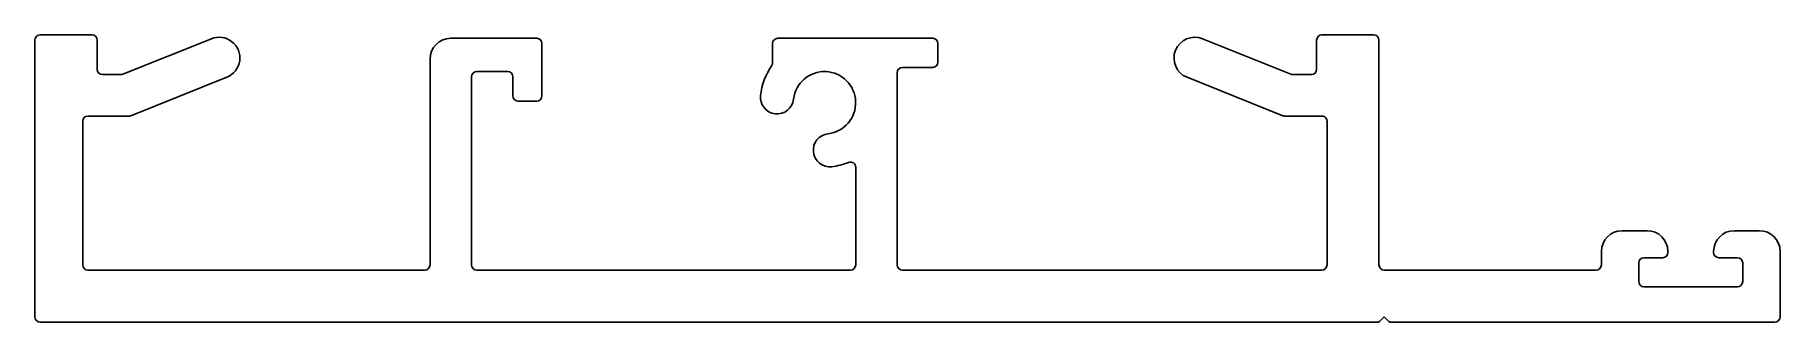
# Model space of a CAD drawing. Header units: inches. Extents: x -42.6 to 41.4, y 0.3 to 14.2.
import ezdxf

# ---------------------------------------------------------------- set-up
doc = ezdxf.new("R2010")
doc.units = ezdxf.units.IN
doc.header["$MEASUREMENT"] = 0
doc.layers.add('CLIP', color=7, linetype='Continuous')

msp = doc.modelspace()

# ---------------------------------------------------------------- linework, layer by layer
at = {"layer": 'CLIP', "color": 7, "linetype": 'Continuous'}
for p, q in [((-42.622, 13.923), (-42.622, 0.598)), ((-39.872, 14.173), (-42.372, 14.173)), ((-39.622, 12.515), (-39.622, 13.923)), ((-34.13, 13.988), (-38.386, 12.282)), ((-18.471, 14.008), (-22.608, 14.008)), ((-18.221, 11.237), (-18.221, 13.758)), ((-7.125, 13.758), (-7.125, 12.821)), ((0.583, 14.008), (-6.875, 14.008)), ((0.833, 12.858), (0.833, 13.758)), ((17.822, 12.282), (13.566, 13.988)), ((19.058, 13.923), (19.058, 12.515)), ((21.808, 14.173), (19.308, 14.173)), ((22.058, 3.098), (22.058, 13.923)), ((-23.608, 13.008), (-23.608, 3.098)), ((-0.875, 12.608), (0.583, 12.608)), ((-38.479, 12.265), (-39.372, 12.265)), ((-38, 10.282), (-33.386, 12.132)), ((-21.608, 3.098), (-21.608, 12.158)), ((-21.358, 12.408), (-19.871, 12.408)), ((-19.621, 12.158), (-19.621, 11.237)), ((-1.125, 3.098), (-1.125, 12.358)), ((12.822, 12.132), (17.436, 10.282)), ((18.808, 12.265), (17.915, 12.265)), ((-19.371, 10.987), (-18.471, 10.987)), ((-40.072, 10.265), (-38.093, 10.265)), ((17.529, 10.265), (19.31, 10.265)), ((-40.322, 3.098), (-40.322, 10.015)), ((19.557, 9.971), (19.557, 3.098)), ((-3.125, 7.8), (-3.125, 3.098)), ((34.96, 4.748), (33.76, 4.748)), ((39.31, 4.748), (39.16, 4.748)), ((40.36, 4.748), (39.31, 4.748)), ((32.76, 3.748), (32.76, 3.098)), ((34.81, 3.448), (35.71, 3.448)), ((35.96, 3.698), (35.96, 3.748)), ((38.16, 3.748), (38.16, 3.698)), ((38.41, 3.448), (39.31, 3.448)), ((41.36, 0.598), (41.36, 3.748)), ((-23.858, 2.848), (-40.072, 2.848)), ((-3.375, 2.848), (-21.358, 2.848)), ((19.307, 2.848), (-0.875, 2.848)), ((32.51, 2.848), (22.308, 2.848)), ((34.56, 2.298), (34.56, 3.198)), ((39.56, 3.198), (39.56, 2.298)), ((39.31, 2.048), (34.81, 2.048)), ((-42.372, 0.348), (21.974, 0.348)), ((22.118, 0.408), (22.308, 0.598)), ((22.308, 0.598), (22.499, 0.408)), ((22.642, 0.348), (41.11, 0.348))]:
    msp.add_line(p, q, dxfattribs=at)
for centre, radius, start, end in [((-42.372, 13.923), 0.25, 90, 180), ((-39.872, 13.923), 0.25, 360, 90), ((-33.758, 13.06), 1, 291.84117, 111.84117), ((-22.608, 13.008), 1, 90, 180), ((-18.471, 13.758), 0.25, 360, 90), ((-6.875, 13.758), 0.25, 90, 180), ((0.583, 13.758), 0.25, 360, 90), ((13.194, 13.06), 1, 68.15883, 248.15883), ((19.308, 13.923), 0.25, 90, 180), ((21.808, 13.923), 0.25, 0, 90), ((-4.625, 10.908), 3.1, 145.17454, 173.49995), ((-7.375, 12.821), 0.25, 325.17454, 360), ((-0.875, 12.358), 0.25, 90, 180), ((0.583, 12.858), 0.25, 270, 0), ((-39.372, 12.515), 0.25, 180, 270), ((-38.479, 12.515), 0.25, 270, 291.84117), ((-21.358, 12.158), 0.25, 90, 180), ((-19.871, 12.158), 0.25, 0, 90), ((-4.625, 10.908), 1.5, 276.50005, 173.49995), ((17.915, 12.515), 0.25, 248.15883, 270), ((18.808, 12.515), 0.25, 270, 360), ((-19.371, 11.237), 0.25, 180, 270), ((-18.471, 11.237), 0.25, 270, 0), ((-6.91, 11.169), 0.8, 173.49995, 353.49995), ((-40.072, 10.015), 0.25, 90, 180), ((-38.093, 10.515), 0.25, 270, 291.84117), ((17.529, 10.515), 0.25, 248.15883, 270), ((19.31, 10.015), 0.25, 350, 90), ((-4.365, 8.623), 0.8, 96.50005, 276.50005), ((-4.625, 10.908), 3.1, 276.50005, 291.90905), ((-3.375, 7.8), 0.25, 0, 111.90905), ((33.76, 3.748), 1, 90, 180), ((34.96, 3.748), 1, 0, 90), ((39.16, 3.748), 1, 90, 180), ((40.36, 3.748), 1, 0, 90), ((34.81, 3.198), 0.25, 90, 180), ((35.71, 3.698), 0.25, 270, 360), ((38.41, 3.698), 0.25, 180, 270), ((39.31, 3.198), 0.25, 360, 90), ((-40.072, 3.098), 0.25, 180, 270), ((-23.858, 3.098), 0.25, 270, 360), ((-21.358, 3.098), 0.25, 180, 270), ((-3.375, 3.098), 0.25, 270, 360), ((-0.875, 3.098), 0.25, 180, 270), ((19.307, 3.098), 0.25, 270, 360), ((22.308, 3.098), 0.25, 180, 270), ((32.51, 3.098), 0.25, 270, 360), ((34.81, 2.298), 0.25, 180, 270), ((39.31, 2.298), 0.25, 270, 0), ((-42.372, 0.598), 0.25, 180, 270), ((21.974, 0.551), 0.203, 270, 315), ((22.642, 0.551), 0.203, 225, 270), ((41.11, 0.598), 0.25, 270, 360)]:
    msp.add_arc(centre, radius, start, end, dxfattribs=at)

doc.saveas('drawing.dxf')
